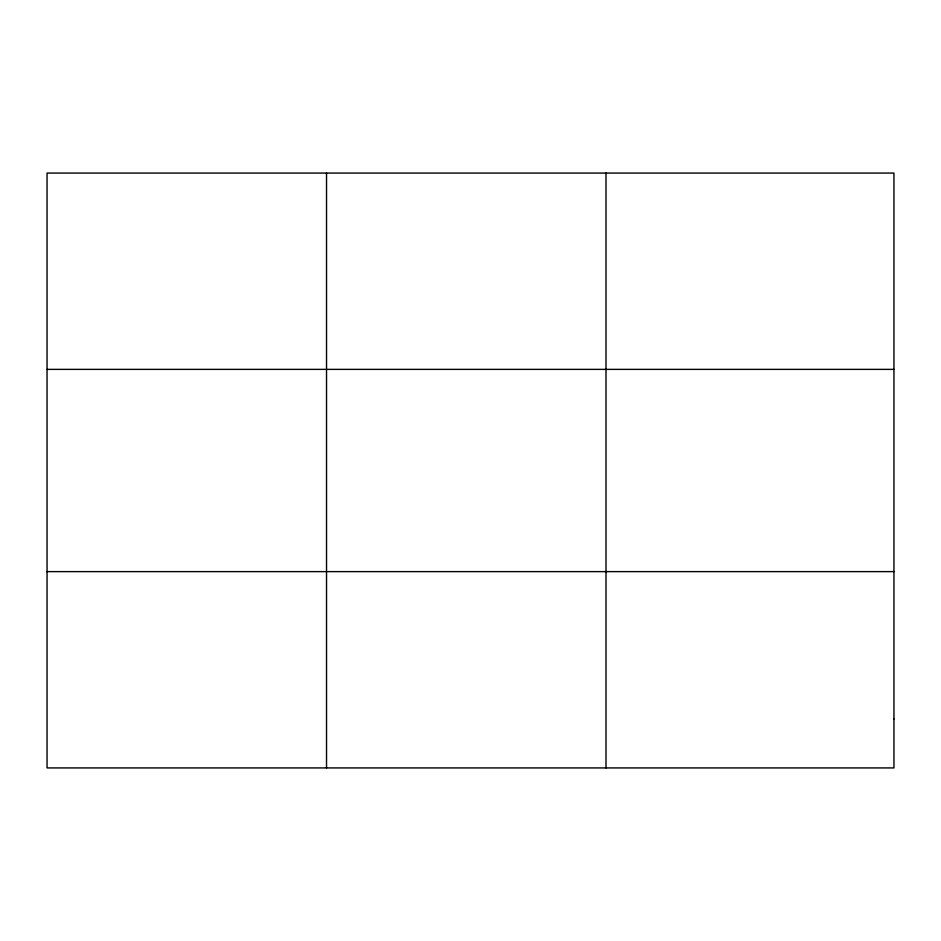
<?xml version="1.0" encoding="UTF-8"?>
<svg xmlns="http://www.w3.org/2000/svg" width="941" height="941" viewBox="0 0 941 941"><rect width="100%" height="100%" fill="white"/><g stroke="black" fill="none" stroke-linecap="round" stroke-linejoin="round"><path stroke-width="1.41" d="M326.527 767.927L326.527 173.073M606.004 767.927L606.004 173.073M47.05 369.378L893.95 369.378M47.05 571.622L893.95 571.622M893.95 718.842L893.95 767.927L47.05 767.927L47.05 173.073L893.95 173.073L893.95 718.842"/></g></svg>
